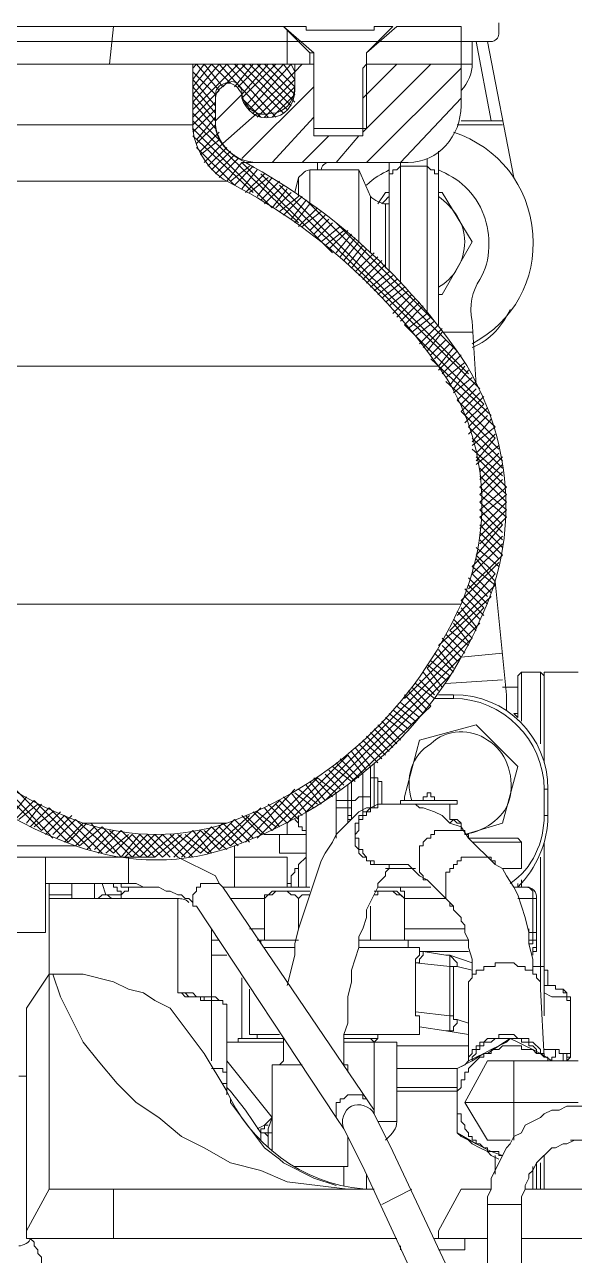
# Model space of a CAD drawing. Header units: millimetres. Extents: x 25083 to 52777, y 24772 to 45779.
# Drawn here: x 46392.3 to 46446.4, y 38639 to 38760.1 of the extents above; entities that cross this region are included whole.
import ezdxf

# ---------------------------------------------------------------- set-up
doc = ezdxf.new("R2010")
doc.units = ezdxf.units.MM

# ---------------------------------------------------------------- blocks, each defined once
blk = doc.blocks.new('zw$F4C5')
at = {"color": 7, "lineweight": 5}
for points in [[(307.49, 291.89), (115.86, 291.89)], [(307.49, 291.89), (310.08, 289.29)], [(307.49, 291.89), (310.46, 289.29)], [(309.71, 291.89), (307.49, 291.89)], [(309.71, 291.52), (309.71, 291.89)], [(318.25, 291.89), (315.66, 289.29)], [(318.63, 291.89), (315.66, 289.29)], [(316.4, 291.52), (316.4, 291.89)], [(318.25, 291.89), (316.4, 291.89)], [(324.94, 291.89), (318.63, 291.89)], [(324.94, 284.09), (324.94, 291.89)], [(328.65, 291.15), (328.65, 292.26)], [(309.71, 291.52), (316.4, 291.52)], [(327.91, 290.4), (95.44, 290.4)], [(326.05, 290.4), (326.05, 288.17)], [(326.42, 290.4), (327.91, 282.6)], [(330.14, 277.03), (327.54, 290.4)], [(310.46, 288.17), (112.89, 288.17)], [(298.57, 288.17), (298.57, 282.23)], [(308.6, 288.17), (308.6, 285.58)], [(310.08, 289.29), (310.08, 288.17)], [(310.08, 289.29), (310.46, 289.29)], [(310.46, 281.86), (310.46, 289.29)], [(310.46, 287.8), (310.46, 288.17)], [(315.28, 287.8), (315.66, 288.17)], [(315.66, 281.86), (315.66, 289.29)], [(315.66, 289.29), (315.66, 288.17)], [(324.94, 288.17), (315.66, 288.17)], [(322.34, 288.17), (326.05, 288.17)], [(310.46, 281.12), (310.46, 287.8)], [(315.28, 281.12), (315.28, 287.8)], [(300.8, 282.23), (300.8, 285.2)], [(303.4, 285.58), (303.4, 285.2)], [(303.4, 285.2), (303.4, 284.83)], [(298.57, 282.23), (124.78, 282.23)], [(324.57, 282.23), (329.02, 282.23)], [(329.02, 282.6), (324.94, 282.6)], [(315.66, 281.86), (310.46, 281.86)], [(310.46, 281.12), (315.28, 281.12)], [(319.74, 278.52), (303.4, 278.52)], [(310.83, 277.78), (310.83, 278.52)], [(317.88, 278.52), (317.88, 267.75)], [(319, 278.52), (319, 266.64)], [(321.6, 263.66), (321.6, 278.89)], [(322.71, 262.55), (322.71, 279.63)], [(322.71, 279.63), (322.71, 278.89)], [(310.08, 274.43), (310.08, 277.78)], [(310.08, 277.78), (314.91, 277.78)], [(314.91, 277.78), (314.91, 270.72)], [(316.03, 275.18), (314.91, 277.78)], [(319, 278.15), (318.63, 277.78), (318.25, 277.78), (318.25, 277.41), (317.88, 277.41), (317.88, 277.03)], [(321.6, 278.15), (319, 278.15)], [(321.6, 278.15), (321.97, 277.78), (322.34, 277.78), (322.34, 277.41), (322.71, 277.41), (322.71, 277.03)], [(253.64, 276.66), (301.91, 276.66)], [(308.6, 275.55), (308.97, 277.03)], [(308.97, 277.03), (308.97, 275.18)], [(316.03, 275.18), (316.03, 269.61)], [(317.51, 275.55), (316.77, 274.43)], [(317.88, 275.55), (317.51, 275.55)], [(323.08, 275.55), (322.71, 275.55)], [(326.05, 270.72), (323.08, 275.55)], [(317.51, 268.12), (317.51, 274.43)], [(317.51, 274.43), (317.88, 274.43)], [(323.08, 265.52), (326.05, 270.72)], [(322.71, 265.52), (323.08, 265.52)], [(326.42, 256.61), (326.05, 262.92)], [(323.08, 261.81), (326.05, 261.81)], [(263.29, 258.47), (322.71, 258.47)], [(328.28, 237.3), (329.4, 226.16)], [(265.52, 235.07), (324.94, 235.07)], [(329.02, 230.24), (324.94, 229.87)], [(323.45, 227.27), (329.02, 227.64)], [(330.88, 228.39), (330.51, 228.01)], [(330.51, 228.01), (330.51, 223.93)], [(330.88, 228.39), (330.88, 223.56)], [(330.88, 228.39), (332.74, 228.39)], [(332.74, 221.33), (332.74, 228.39)], [(333.11, 228.01), (332.74, 228.39)], [(333.11, 228.39), (333.11, 219.47)], [(333.11, 228.01), (333.11, 228.39)], [(333.11, 228.39), (336.45, 228.39)], [(333.11, 228.01), (333.11, 220.59)], [(330.51, 226.9), (329.02, 226.9)], [(322.34, 225.79), (324.2, 225.79)], [(324.2, 226.16), (322.71, 226.16)], [(324.2, 226.16), (324.2, 225.79)], [(330.14, 224.3), (330.51, 223.93)], [(330.14, 224.3), (330.51, 223.93)], [(330.14, 224.3), (330.51, 224.3)], [(330.14, 224.3), (330.51, 224.3)], [(330.14, 224.3), (330.51, 224.3)], [(330.14, 224.3), (330.51, 224.3)], [(326.42, 223.19), (320.85, 221.7)], [(330.51, 219.1), (326.42, 223.19)], [(320.85, 221.7), (319.37, 216.13)], [(316.4, 215.02), (316.4, 219.47)], [(315.28, 214.65), (315.28, 218.36)], [(316.03, 219.1), (316.03, 218.73)], [(316.03, 218.73), (316.03, 215.02)], [(316.03, 217.99), (316.4, 217.99)], [(316.77, 217.99), (316.03, 217.99)], [(316.4, 217.99), (316.77, 217.99)], [(317.14, 215.39), (317.14, 217.62), (316.77, 217.62), (316.77, 217.99)], [(316.77, 215.39), (316.77, 217.99)], [(316.77, 217.99), (316.77, 215.39)], [(329.02, 213.53), (330.51, 219.1)], [(313.8, 217.25), (313.8, 215.02)], [(314.17, 213.9), (314.17, 217.62)], [(333.11, 216.87), (333.11, 214.27)], [(333.11, 216.87), (333.48, 216.87)], [(333.48, 214.27), (333.48, 216.87)], [(312.68, 216.5), (312.68, 212.05)], [(313.8, 215.76), (312.68, 215.76)], [(313.8, 215.76), (314.17, 215.76), (314.17, 215.39)], [(315.28, 216.13), (314.91, 216.13), (314.54, 215.76), (314.17, 215.76)], [(315.28, 216.13), (316.03, 216.13)], [(319, 215.39), (319, 215.76)], [(319, 215.76), (324.57, 215.76)], [(319.37, 216.13), (319.37, 215.76)], [(321.23, 215.76), (321.23, 216.13), (321.6, 216.13), (321.6, 216.5), (321.97, 216.5)], [(322.34, 215.76), (322.34, 216.13), (321.97, 216.13), (321.97, 216.5)], [(324.57, 215.39), (324.57, 215.76)], [(307.86, 197.56), (308.6, 200.53), (308.6, 201.65), (308.97, 203.13), (311.2, 209.82), (311.57, 210.56), (312.31, 211.67), (312.68, 212.42), (314.91, 214.65), (315.66, 215.02), (316.03, 215.02), (316.77, 215.39)], [(309.71, 207.22), (309.71, 214.65)], [(313.8, 215.02), (312.68, 215.02)], [(312.68, 215.02), (314.17, 215.02)], [(313.8, 215.02), (313.8, 214.27)], [(316.77, 215.39), (316.77, 215.02), (316.03, 215.02), (316.03, 214.65), (315.66, 214.65), (315.66, 214.27), (315.28, 214.27), (315.28, 213.9), (314.91, 213.9), (314.91, 212.79), (314.54, 212.42), (314.54, 212.05), (314.91, 212.05), (314.91, 210.93), (315.28, 210.93), (315.28, 210.56), (315.66, 210.19), (315.66, 209.82), (316.4, 209.82), (316.4, 209.45), (316.77, 209.45)], [(316.77, 215.39), (316.77, 215.02), (316.03, 215.02), (315.66, 214.65), (315.28, 214.65), (315.28, 214.27), (314.91, 214.27), (314.91, 213.53), (314.54, 213.53), (314.54, 212.79), (314.54, 211.3), (314.91, 210.93), (314.91, 210.56), (315.28, 210.19), (315.66, 210.19), (315.66, 209.82), (316.03, 209.82), (316.03, 209.45), (316.77, 209.45)], [(317.14, 215.39), (316.77, 215.39)], [(316.77, 215.39), (317.14, 215.39)], [(317.14, 215.39), (320.48, 215.39), (320.85, 215.02)], [(324.57, 215.39), (320.48, 215.39)], [(320.85, 215.02), (321.23, 215.02), (322.34, 214.65), (323.08, 214.27), (323.83, 213.53), (324.94, 213.16), (325.68, 212.05)], [(323.83, 213.9), (323.83, 215.39)], [(287.8, 213.53), (301.91, 213.53)], [(307.86, 212.42), (307.86, 213.53)], [(308.97, 213.53), (308.6, 213.9)], [(308.97, 214.27), (308.97, 213.16)], [(308.97, 213.53), (308.97, 213.16)], [(309.71, 212.79), (309.34, 212.79), (309.34, 213.16), (308.97, 213.16)], [(312.68, 212.42), (312.68, 214.27)], [(313.8, 213.9), (313.8, 214.27)], [(313.8, 214.27), (314.17, 214.27)], [(313.8, 213.53), (313.8, 213.9)], [(313.8, 213.53), (313.8, 213.9)], [(313.8, 213.9), (314.17, 213.9)], [(323.83, 213.53), (324.2, 213.9)], [(323.83, 213.9), (324.57, 213.9)], [(324.2, 213.9), (324.57, 213.53), (324.94, 213.53)], [(324.57, 213.9), (324.94, 213.53)], [(324.94, 212.79), (324.94, 213.53)], [(325.31, 212.42), (329.02, 213.53)], [(333.48, 214.27), (333.11, 214.27)], [(305.63, 212.42), (307.86, 212.42)], [(307.11, 210.56), (307.11, 212.42)], [(309.71, 212.42), (307.11, 212.42)], [(324.57, 212.79), (322.34, 212.79), (322.34, 212.42), (321.97, 212.42), (321.97, 212.05), (321.6, 212.05), (321.23, 211.67), (321.23, 211.3), (320.85, 211.3), (320.85, 208.7), (321.23, 208.33), (321.23, 207.96), (321.6, 207.96)], [(325.68, 212.05), (325.68, 212.42), (325.31, 212.42), (325.31, 212.79), (324.57, 212.79)], [(325.68, 212.05), (328.28, 209.45)], [(325.68, 212.05), (330.51, 212.05)], [(330.51, 212.05), (330.88, 211.67)], [(263.29, 211.3), (287.06, 211.3)], [(302.66, 211.3), (302.66, 207.22)], [(326.05, 211.67), (330.88, 211.67)], [(330.88, 209.08), (330.88, 211.67)], [(333.11, 211.67), (333.11, 199.05)], [(333.11, 210.93), (333.11, 199.05)], [(264.41, 210.19), (294.86, 210.19)], [(284.09, 210.19), (284.09, 203.13)], [(292.26, 210.19), (292.26, 207.59)], [(297.09, 210.19), (300.8, 208.33), (301.17, 207.59), (301.54, 207.22)], [(302.66, 210.19), (307.86, 210.19)], [(309.71, 210.56), (307.11, 210.56)], [(309.71, 210.56), (307.11, 210.56)], [(307.86, 207.22), (307.86, 210.19)], [(308.97, 209.45), (309.71, 210.19)], [(308.97, 209.45), (308.97, 207.22)], [(308.97, 209.45), (308.97, 209.08)], [(313.43, 189.76), (313.43, 192.74), (313.8, 193.85), (313.8, 196.45), (314.17, 197.93), (314.17, 199.05), (314.91, 201.28), (314.91, 202.39), (315.28, 203.13), (315.66, 204.25), (315.66, 204.99), (316.77, 207.22), (316.77, 207.59), (317.51, 208.33), (317.51, 208.7), (317.88, 209.08), (317.88, 209.45)], [(316.77, 209.45), (317.88, 209.45)], [(316.77, 209.45), (317.88, 209.45)], [(317.88, 209.08), (317.88, 209.45)], [(317.88, 209.45), (318.25, 209.45)], [(317.88, 209.45), (318.25, 209.45)], [(317.88, 209.45), (318.25, 209.45)], [(318.25, 209.45), (319.37, 209.45)], [(319.37, 209.45), (319.74, 209.45), (320.85, 208.33), (321.6, 207.96)], [(327.17, 210.19), (324.94, 210.19), (324.94, 209.82), (324.57, 209.82), (324.57, 209.45), (324.2, 209.45), (324.2, 209.08), (323.83, 209.08), (323.83, 208.7), (323.45, 208.7), (323.45, 206.1), (323.83, 205.73), (323.83, 205.36), (324.2, 205.36)], [(328.28, 209.45), (328.28, 209.82), (327.91, 209.82), (327.91, 210.19), (327.17, 210.19)], [(328.28, 209.45), (329.02, 209.08), (329.4, 208.33), (330.14, 207.22), (330.51, 206.48), (331.25, 204.25), (331.62, 202.76), (331.62, 201.65), (331.99, 200.16), (331.99, 198.68)], [(332.74, 199.42), (332.74, 210.19)], [(308.23, 208.33), (308.6, 208.7)], [(308.23, 207.22), (308.23, 208.33)], [(308.97, 209.08), (308.6, 209.08)], [(308.6, 209.08), (308.6, 208.7)], [(317.51, 209.08), (320.48, 209.08)], [(330.88, 209.08), (329.02, 209.08)], [(284.09, 207.59), (292.26, 207.59)], [(284.46, 207.59), (284.46, 198.31)], [(286.69, 206.48), (286.69, 207.59)], [(288.92, 207.59), (288.92, 206.1)], [(290.03, 206.48), (289.66, 207.59)], [(290.77, 207.59), (290.77, 207.22), (291.15, 207.22), (291.15, 206.85), (291.52, 206.85), (291.52, 206.48)], [(292.26, 207.22), (291.52, 207.22), (291.52, 207.59)], [(291.52, 206.48), (291.89, 206.85), (292.26, 206.85), (292.26, 207.22)], [(292.26, 207.59), (293, 207.59), (293.74, 207.22), (295.23, 207.22), (295.97, 206.85), (296.34, 206.85), (297.09, 206.48), (297.46, 206.48), (297.83, 206.1), (298.2, 206.1), (298.57, 205.73), (298.57, 205.36), (298.94, 205.36)], [(294.12, 207.22), (292.26, 207.22)], [(300.06, 207.59), (299.32, 207.59), (299.32, 207.22), (298.94, 207.22), (298.94, 206.85), (298.57, 206.48), (298.57, 205.36), (298.94, 205.36)], [(301.54, 207.22), (301.17, 207.59), (300.06, 207.59)], [(301.54, 207.22), (316.4, 185.31)], [(301.54, 207.22), (310.08, 207.22)], [(308.23, 207.22), (308.23, 207.96)], [(316.77, 207.22), (321.97, 207.22)], [(319.37, 206.48), (319.37, 206.85), (319, 206.85), (319, 207.22), (318.63, 207.22)], [(321.6, 207.96), (324.2, 205.36)], [(330.14, 207.22), (331.25, 207.22)], [(330.51, 207.59), (330.51, 207.22)], [(330.88, 207.96), (330.88, 207.22)], [(331.25, 207.22), (331.62, 207.22), (331.99, 206.85), (331.99, 206.1)], [(284.46, 206.48), (286.69, 206.48)], [(284.46, 206.1), (287.06, 206.1)], [(287.06, 206.1), (286.69, 206.1), (286.69, 206.48)], [(286.69, 206.1), (288.92, 206.1)], [(297.09, 206.1), (287.06, 206.1)], [(288.92, 206.1), (289.29, 206.1), (289.66, 206.48), (290.03, 206.48)], [(291.52, 206.48), (290.03, 206.48)], [(291.52, 206.1), (291.52, 206.48)], [(297.09, 206.1), (297.09, 196.82)], [(297.83, 206.1), (298.2, 206.1)], [(302.29, 206.1), (305.63, 206.1)], [(306.37, 206.85), (305.63, 206.1)], [(305.63, 206.1), (305.63, 206.48), (306.37, 206.48), (306.74, 206.85), (307.11, 206.85)], [(305.63, 202.02), (305.63, 206.1)], [(306.37, 206.85), (310.08, 206.85)], [(307.11, 206.85), (307.86, 206.85), (308.23, 206.48), (308.6, 206.48), (308.97, 206.1)], [(308.97, 206.1), (309.34, 206.48), (310.08, 206.48)], [(308.97, 203.13), (308.97, 206.1)], [(316.4, 206.48), (316.77, 206.48), (316.77, 206.85), (317.51, 206.85)], [(316.4, 206.85), (318.63, 206.85)], [(317.51, 206.85), (318.25, 206.85), (318.63, 206.48), (319, 206.48), (319.37, 206.1)], [(318.63, 206.85), (319.37, 206.1)], [(319.37, 206.1), (319.37, 206.48)], [(319.37, 202.02), (319.37, 206.1)], [(319.37, 203.13), (319.37, 206.1)], [(319.37, 206.1), (323.45, 206.1)], [(330.51, 206.1), (332.37, 206.1)], [(331.99, 206.1), (331.99, 202.76)], [(332.37, 201.28), (332.37, 206.1)], [(298.94, 205.36), (312.68, 184.57)], [(316.03, 202.02), (316.03, 205.36)], [(324.2, 205.36), (324.2, 204.99), (324.94, 204.25), (324.94, 203.88), (325.31, 203.5), (325.31, 202.76), (325.68, 202.02), (325.68, 201.28), (326.05, 200.16), (326.05, 198.31)], [(283.72, 202.76), (274.81, 202.76)], [(284.09, 203.13), (284.09, 202.76), (283.72, 202.76)], [(283.72, 202.76), (284.09, 202.76)], [(284.09, 202.76), (284.09, 203.13)], [(300.43, 202.76), (300.43, 190.14)], [(305.63, 203.13), (304.14, 203.13)], [(319.37, 202.76), (319.37, 203.13)], [(325.31, 203.13), (319.37, 203.13)], [(331.99, 202.76), (331.62, 202.76), (331.62, 203.13)], [(331.99, 202.76), (331.99, 202.02), (331.62, 202.02)], [(331.62, 201.65), (331.99, 201.65), (331.99, 202.02), (332.37, 202.02), (332.37, 202.76)], [(332.37, 202.76), (331.99, 202.76)], [(301.17, 202.02), (300.43, 202.02)], [(304.89, 202.02), (308.97, 202.02)], [(305.26, 201.65), (305.26, 202.02)], [(308.97, 202.02), (305.63, 202.02)], [(305.63, 201.28), (308.6, 201.28)], [(314.91, 202.02), (325.68, 202.02)], [(319.37, 202.02), (314.91, 202.02)], [(314.91, 201.28), (320.85, 201.28)], [(318.63, 202.02), (319, 202.02)], [(319.74, 201.28), (319.74, 202.02)], [(320.85, 201.28), (320.85, 200.91)], [(332.37, 201.28), (331.99, 201.28), (331.99, 200.91)], [(300.43, 200.53), (301.91, 200.53)], [(320.48, 199.79), (320.48, 200.16), (320.85, 200.53), (320.85, 200.91)], [(321.23, 200.91), (321.23, 200.53), (320.85, 200.16), (320.85, 199.79), (320.48, 199.79)], [(320.48, 194.96), (320.48, 199.79)], [(323.83, 199.42), (320.48, 199.79)], [(321.23, 200.91), (320.85, 200.91)], [(320.85, 200.91), (325.68, 200.91)], [(320.85, 200.91), (325.68, 200.91)], [(323.83, 200.53), (323.45, 200.53), (321.23, 200.91)], [(321.23, 200.91), (325.68, 200.91)], [(323.83, 200.53), (323.45, 200.53)], [(324.57, 199.42), (324.57, 199.79), (323.83, 200.53)], [(323.83, 194.59), (323.83, 200.53)], [(323.83, 200.53), (326.05, 199.79)], [(325.68, 196.82), (325.68, 197.93), (326.05, 198.31), (326.05, 198.68), (326.42, 198.68), (326.42, 199.05), (327.17, 199.05), (327.17, 199.42), (327.54, 199.42), (328.28, 199.42), (328.28, 199.79), (329.4, 199.79)], [(329.4, 199.79), (330.14, 199.79), (330.51, 199.42), (331.25, 199.42), (331.25, 199.05), (331.99, 199.05), (331.99, 198.68), (332.37, 198.68), (332.37, 198.31), (332.74, 197.93), (332.74, 197.19)], [(331.99, 200.53), (331.99, 200.91)], [(331.99, 200.91), (332.37, 200.91)], [(284.46, 198.68), (282.23, 195.33)], [(284.46, 177.51), (284.46, 198.68)], [(284.83, 198.68), (284.46, 198.68)], [(284.83, 198.68), (285.58, 196.45), (287.8, 191.99), (289.29, 190.14), (291.15, 187.91), (293, 186.05), (295.23, 184.57), (297.46, 182.71), (299.69, 181.59), (302.29, 180.11), (305.26, 179.37), (307.86, 178.25), (313.8, 177.51)], [(296.34, 195.33), (294.86, 196.08), (293.74, 196.82), (292.26, 197.19), (290.77, 197.93), (287.8, 198.68), (284.83, 198.68)], [(323.83, 199.42), (324.2, 199.42)], [(324.2, 194.59), (324.2, 199.42)], [(324.57, 199.42), (324.2, 199.42)], [(326.05, 199.05), (324.57, 199.42)], [(331.99, 199.42), (333.11, 199.42)], [(332.74, 199.42), (332.74, 197.93)], [(333.11, 194.59), (333.11, 199.42)], [(333.11, 199.05), (333.48, 199.05)], [(333.48, 199.05), (333.48, 197.56)], [(303.4, 198.31), (303.4, 192.36)], [(334.22, 197.19), (334.22, 197.56), (333.11, 197.56)], [(297.09, 196.82), (297.83, 196.82), (298.2, 196.45)], [(299.69, 196.08), (299.32, 196.08), (299.32, 196.45), (297.83, 196.45), (297.46, 196.82), (297.09, 196.82)], [(297.09, 196.82), (298.57, 196.82), (298.94, 196.45)], [(299.69, 196.45), (298.2, 196.45)], [(299.69, 196.08), (299.69, 196.45)], [(300.43, 196.45), (299.69, 196.45)], [(301.91, 194.96), (301.91, 195.71), (301.54, 195.71), (301.54, 196.08), (301.17, 196.08), (300.8, 196.45), (300.43, 196.45)], [(304.14, 197.19), (304.14, 192.74)], [(325.68, 196.82), (325.68, 190.14)], [(332.74, 197.19), (333.11, 190.51)], [(335.34, 196.45), (333.85, 196.45), (333.11, 196.82)], [(335.34, 196.45), (335.34, 196.82), (334.97, 196.82), (334.97, 197.19), (334.22, 197.19)], [(335.71, 196.08), (335.71, 196.45), (335.34, 196.45), (335.34, 196.82), (334.97, 197.19), (334.22, 197.19)], [(335.34, 196.45), (335.34, 196.08), (335.71, 196.08)], [(282.23, 172.68), (282.23, 195.33)], [(301.91, 187.16), (299.69, 190.88), (296.34, 195.33)], [(299.69, 196.08), (300.43, 196.08)], [(301.91, 194.96), (301.91, 195.71), (301.54, 195.71), (301.54, 196.08), (300.43, 196.08)], [(301.91, 194.96), (301.91, 186.79)], [(320.85, 194.22), (320.85, 194.59), (320.48, 194.59), (320.48, 194.96)], [(320.48, 194.96), (323.83, 194.59)], [(335.71, 196.08), (335.71, 190.88)], [(335.71, 190.88), (335.71, 196.08)], [(320.85, 194.22), (320.85, 192.74)], [(323.83, 194.59), (323.83, 193.11), (323.45, 193.11)], [(323.45, 193.11), (324.2, 193.11), (324.2, 193.48), (324.57, 193.85), (324.57, 194.22)], [(324.2, 194.59), (323.83, 194.59)], [(324.57, 194.22), (324.2, 194.22), (324.2, 194.59)], [(324.57, 194.22), (325.68, 193.85)], [(307.11, 192.74), (304.14, 192.74)], [(304.89, 192.36), (304.89, 192.74)], [(320.85, 192.74), (313.43, 192.74)], [(316.77, 192.36), (316.77, 192.74)], [(323.45, 193.11), (320.85, 193.48)], [(325.68, 192.74), (323.45, 193.11)], [(329.4, 192.74), (328.65, 192.74), (328.65, 192.36), (327.54, 192.36), (327.17, 191.99), (326.8, 191.99), (326.8, 191.62), (326.42, 191.62), (326.42, 191.25), (326.05, 191.25), (326.05, 190.88), (325.68, 190.51), (325.68, 190.14)], [(333.11, 190.51), (333.11, 190.88), (332.74, 190.88), (332.74, 191.25), (331.99, 191.99), (331.62, 191.99), (331.62, 192.36), (330.51, 192.36), (330.14, 192.74), (329.4, 192.74)], [(301.91, 191.99), (307.49, 191.99)], [(303.03, 191.99), (303.03, 192.36)], [(303.03, 192.36), (307.49, 192.36)], [(307.11, 189.76), (307.49, 190.14), (307.49, 192.36)], [(313.43, 192.36), (315.66, 192.36)], [(313.43, 191.99), (318.63, 191.99)], [(315.66, 192.36), (316.03, 192.36)], [(316.03, 192.36), (316.4, 191.99)], [(316.77, 192.36), (316.03, 192.36)], [(316.4, 191.99), (316.77, 192.36)], [(316.4, 184.94), (316.4, 191.99)], [(318.63, 184.19), (318.63, 191.99)], [(318.63, 191.62), (325.68, 191.62)], [(326.05, 190.14), (326.05, 190.51), (326.42, 190.88), (326.42, 191.25), (326.8, 191.25), (326.8, 191.62), (327.17, 191.62), (327.17, 191.99), (327.91, 191.99), (328.28, 192.36), (329.4, 192.36)], [(327.54, 190.88), (328.65, 191.62)], [(327.54, 190.88), (327.91, 190.88), (327.91, 191.25), (328.65, 191.25), (329.02, 191.62), (330.88, 191.62), (330.88, 191.25), (331.99, 191.25), (332.37, 190.88), (332.74, 190.88)], [(327.91, 191.25), (328.65, 191.62)], [(328.65, 191.62), (329.77, 192.36)], [(328.65, 191.62), (329.4, 191.99)], [(329.4, 191.99), (329.77, 192.36)], [(329.4, 192.36), (329.77, 192.36)], [(329.77, 192.36), (330.51, 191.99)], [(329.77, 192.36), (330.88, 192.36), (330.88, 191.99), (331.62, 191.99), (331.62, 191.62), (331.99, 191.62), (332.37, 191.25), (332.37, 190.88), (332.74, 190.88)], [(330.51, 191.99), (331.25, 191.62)], [(331.25, 191.62), (331.99, 191.25)], [(301.91, 190.14), (306.37, 184.57)], [(324.57, 186.05), (324.57, 187.16), (324.94, 187.54), (324.94, 188.28), (325.31, 188.28), (325.31, 189.02), (325.68, 189.02), (325.68, 189.39), (326.8, 190.51), (327.17, 190.51), (327.17, 190.88)], [(324.57, 189.39), (326.05, 190.14)], [(325.31, 189.76), (325.68, 190.14)], [(325.31, 186.05), (327.54, 190.14)], [(325.68, 190.14), (326.42, 190.51)], [(326.05, 190.14), (327.17, 190.88)], [(326.42, 190.51), (327.17, 190.88)], [(327.17, 190.88), (327.91, 191.25)], [(327.17, 190.88), (327.54, 190.88)], [(327.54, 190.14), (336.45, 190.14)], [(330.14, 182.34), (330.14, 190.14)], [(331.99, 191.25), (332.74, 190.88)], [(332.74, 190.88), (333.85, 190.14)], [(332.74, 190.88), (333.11, 190.51), (333.48, 190.51), (333.48, 190.14)], [(333.11, 191.25), (334.22, 191.25)], [(334.22, 191.25), (334.22, 190.51), (333.85, 190.51), (333.85, 190.14), (333.48, 190.14)], [(334.22, 191.25), (334.59, 191.25), (334.59, 190.88)], [(334.59, 190.88), (334.97, 190.88)], [(334.97, 190.88), (334.97, 190.14)], [(335.34, 190.51), (335.34, 190.88), (334.97, 190.88)], [(335.71, 190.88), (335.34, 190.88), (335.34, 190.51)], [(335.71, 190.88), (335.71, 190.51), (335.34, 190.14)], [(335.34, 190.14), (335.34, 190.51), (335.71, 190.51), (335.71, 190.88)], [(335.34, 190.51), (335.34, 190.14)], [(335.71, 190.51), (335.34, 190.14)], [(335.71, 190.51), (335.34, 190.14)], [(335.34, 190.14), (335.34, 190.51), (335.71, 190.51)], [(335.71, 190.51), (335.71, 190.88)], [(301.91, 188.28), (301.91, 189.02), (301.54, 189.02), (301.54, 189.39), (300.43, 189.39)], [(306.37, 189.76), (306.37, 181.22)], [(306.37, 189.76), (309.34, 189.76)], [(313.43, 189.76), (313.8, 189.76)], [(313.8, 189.76), (313.8, 189.02)], [(318.63, 189.39), (324.57, 189.39)], [(324.57, 189.39), (325.31, 189.76)], [(324.57, 188.28), (324.57, 189.39)], [(324.57, 188.65), (324.57, 189.39)], [(301.54, 187.91), (301.91, 187.91), (301.91, 188.28)], [(324.57, 188.28), (324.57, 188.65)], [(324.57, 187.16), (324.57, 188.28)], [(324.57, 187.54), (324.57, 188.28)], [(305.26, 183.08), (303.77, 185.31), (302.29, 187.16), (301.91, 187.54)], [(301.91, 187.16), (302.29, 186.42)], [(314.17, 186.79), (313.8, 186.79), (313.43, 186.42), (313.06, 186.42), (313.06, 186.05), (312.68, 186.05), (312.68, 184.57)], [(315.66, 186.42), (315.28, 186.42), (315.28, 186.79), (314.17, 186.79)], [(324.57, 187.54), (318.63, 187.54)], [(324.57, 187.54), (318.63, 187.54)], [(318.63, 187.16), (324.57, 187.16)], [(324.57, 187.16), (324.57, 187.54)], [(324.57, 186.42), (324.57, 187.16)], [(324.57, 186.42), (324.57, 187.16)], [(307.49, 180.11), (307.11, 180.48), (305.63, 181.59), (302.29, 186.05), (302.29, 186.42)], [(316.4, 185.31), (316.4, 184.94)], [(324.57, 186.05), (324.57, 186.42)], [(324.57, 185.31), (324.57, 186.42)], [(324.57, 185.31), (324.57, 186.05)], [(327.17, 181.59), (326.8, 181.97), (326.42, 181.97), (326.42, 182.34), (326.05, 182.34), (326.05, 182.71), (325.68, 182.71), (325.68, 183.08), (325.31, 183.45), (325.31, 183.82), (324.94, 184.19), (324.94, 184.94), (324.57, 184.94), (324.57, 186.05)], [(324.57, 184.94), (324.57, 185.31)], [(324.57, 184.57), (324.57, 185.31)], [(327.54, 182.34), (325.31, 186.05)], [(325.31, 186.05), (336.45, 186.05)], [(327.54, 176.02), (327.54, 176.77), (327.91, 177.51), (327.91, 178.62), (329.4, 181.59), (329.77, 181.97), (330.14, 182.71), (330.88, 183.08), (331.25, 183.82), (332.74, 184.57), (333.11, 184.94), (333.85, 185.31), (334.59, 185.31), (335.34, 185.68), (337.57, 185.68)], [(305.63, 183.82), (306.37, 184.57)], [(306.37, 184.57), (306, 183.45), (306, 183.08)], [(312.68, 184.57), (313.43, 183.45)], [(316.4, 184.94), (318.25, 181.22)], [(318.63, 184.19), (316.77, 184.19)], [(324.57, 184.19), (324.57, 184.94)], [(324.57, 183.45), (324.57, 184.57)], [(324.57, 183.82), (324.57, 184.19)], [(305.63, 183.82), (304.89, 183.45)], [(305.63, 183.82), (305.63, 183.45), (305.26, 183.45)], [(305.26, 183.08), (305.26, 183.45)], [(305.26, 183.45), (305.26, 183.08), (306, 183.08)], [(305.26, 183.08), (305.26, 182.34)], [(305.26, 183.08), (305.63, 183.08), (306, 182.71)], [(306, 183.82), (305.63, 183.82)], [(306, 183.08), (306, 182.71)], [(306, 183.08), (306.37, 183.08)], [(313.43, 183.45), (315.28, 179.74)], [(324.57, 183.08), (324.57, 183.82)], [(324.57, 183.08), (324.57, 183.45)], [(326.42, 181.97), (324.57, 183.08)], [(324.94, 182.71), (324.57, 183.08)], [(306, 181.59), (306, 182.71)], [(313.8, 182.71), (313.8, 179.74)], [(325.68, 182.34), (324.94, 182.71)], [(326.05, 181.97), (325.68, 182.34)], [(326.8, 181.59), (326.05, 181.97)], [(327.91, 181.22), (326.42, 181.97)], [(327.54, 181.22), (326.8, 181.59)], [(329.02, 180.85), (328.65, 180.85), (328.65, 181.22), (327.54, 181.22), (327.54, 181.59), (327.17, 181.59)], [(327.54, 182.34), (329.77, 182.34)], [(330.88, 176.02), (330.88, 176.77), (331.25, 177.51), (331.25, 177.88), (331.62, 178.62), (331.62, 179), (331.99, 179.37), (332.37, 180.11), (333.85, 181.59), (334.22, 181.59), (334.97, 181.97), (335.34, 181.97), (336.08, 182.34), (337.57, 182.34)], [(335.71, 182.34), (336.45, 182.34)], [(318.25, 181.22), (326.8, 163.03)], [(327.91, 180.85), (327.54, 181.22)], [(329.02, 180.85), (327.91, 181.22)], [(328.65, 180.48), (327.91, 180.85)], [(328.28, 180.85), (328.28, 179)], [(333.11, 180.85), (333.11, 177.51)], [(333.11, 180.48), (333.11, 177.51)], [(312.68, 177.88), (310.46, 178.62), (307.49, 180.11)], [(313.8, 179.74), (308.6, 179.74)], [(313.43, 179.74), (313.43, 177.88)], [(315.28, 179.74), (324.2, 160.43)], [(331.99, 177.51), (331.99, 179.74)], [(332.37, 180.11), (332.37, 177.51)], [(332.37, 177.51), (332.37, 180.11)], [(332.74, 177.51), (332.74, 180.11)], [(315.66, 179), (315.66, 177.51)], [(282.23, 173.42), (284.46, 177.51)], [(284.46, 177.51), (316.4, 177.51)], [(290.77, 177.51), (290.77, 172.68)], [(313.8, 177.51), (316.4, 177.51)], [(320.11, 177.51), (317.14, 176.02)], [(324.94, 177.51), (322.71, 173.42)], [(324.94, 177.51), (327.91, 177.51)], [(331.25, 177.51), (339.79, 177.51)], [(327.54, 163.03), (327.54, 176.02)], [(327.54, 176.02), (329.4, 176.02)], [(329.4, 176.02), (330.88, 176.02)], [(330.88, 176.4), (330.88, 172.68)], [(330.88, 163.03), (330.88, 176.02)], [(322.71, 173.42), (322.71, 172.68)], [(282.23, 172.68), (318.63, 172.68)], [(284.09, 168.23), (284.09, 168.97), (283.72, 169.71), (283.72, 170.83), (283.35, 171.2), (283.35, 171.57), (282.98, 171.94), (282.98, 172.31), (282.6, 172.68)], [(319, 171.57), (319, 171.94)], [(322.34, 172.68), (322.71, 172.68)], [(325.31, 171.57), (325.31, 172.68)], [(322.71, 171.57), (325.31, 171.57)]]:
    blk.add_lwpolyline(points, dxfattribs=at)
at = {"color": 7, "lineweight": 0}
for points in [[(290.77, 291.89), (290.4, 288.17)], [(307.86, 291.52), (307.86, 288.17)], [(298.94, 288.17), (298.57, 287.8)], [(299.69, 288.17), (298.57, 286.69)], [(300.43, 288.17), (298.57, 285.95)], [(301.17, 288.17), (298.57, 285.2)], [(301.91, 288.17), (298.57, 284.46)], [(303.03, 288.17), (298.57, 283.72)], [(298.94, 288.17), (301.17, 285.58)], [(299.69, 288.17), (301.54, 285.95)], [(300.43, 288.17), (302.29, 286.32)], [(301.17, 288.17), (306, 282.98)], [(303.77, 288.17), (301.54, 285.95)], [(301.91, 288.17), (306.74, 282.98)], [(304.51, 288.17), (302.66, 285.95)], [(302.66, 288.17), (307.49, 283.35)], [(305.26, 288.17), (303.03, 285.95)], [(306, 288.17), (303.4, 285.2)], [(306.74, 288.17), (303.4, 284.83)], [(303.4, 288.17), (307.86, 283.72)], [(307.49, 288.17), (303.77, 284.09)], [(308.23, 288.17), (304.14, 283.72)], [(304.14, 288.17), (308.23, 284.09)], [(304.89, 288.17), (308.6, 284.46)], [(305.63, 288.17), (308.6, 285.2)], [(306.37, 288.17), (308.6, 285.95)], [(307.49, 288.17), (308.6, 286.69)], [(308.23, 288.17), (308.6, 287.43)], [(309.34, 288.17), (308.6, 287.43)], [(315.66, 288.17), (315.28, 287.8)], [(318.63, 288.17), (315.28, 284.83)], [(321.97, 288.17), (315.28, 281.49)], [(298.57, 287.43), (300.8, 285.2)], [(308.6, 287.43), (304.51, 283.35)], [(324.94, 287.8), (315.66, 278.52)], [(298.57, 286.69), (300.8, 284.09)], [(298.57, 285.95), (300.8, 283.35)], [(310.46, 285.95), (303.4, 278.89)], [(308.6, 286.69), (304.89, 282.98)], [(308.6, 285.95), (305.63, 282.98)], [(301.17, 285.58), (298.57, 282.98)], [(298.57, 285.2), (300.8, 282.6)], [(303.4, 285.2), (300.8, 282.6)], [(303.4, 284.83), (305.26, 282.98)], [(308.6, 285.2), (306.37, 282.98)], [(324.94, 284.83), (319, 278.52)], [(300.8, 284.46), (298.57, 282.23)], [(298.57, 284.46), (300.8, 281.86)], [(300.8, 283.72), (298.57, 281.49)], [(298.57, 283.35), (301.17, 280.75)], [(304.89, 283.35), (301.54, 280.38)], [(298.57, 282.6), (308.97, 272.58)], [(300.8, 282.98), (298.94, 280.75)], [(300.8, 282.23), (298.94, 280.38)], [(310.46, 282.98), (306.37, 278.52)], [(298.57, 281.86), (306.37, 274.06)], [(298.57, 281.12), (304.51, 275.55)], [(301.17, 281.49), (299.32, 279.63)], [(311.94, 281.12), (309.34, 278.52)], [(314.91, 281.12), (312.68, 278.52)], [(298.94, 280), (302.66, 276.29)], [(301.17, 280.75), (299.32, 279.26)], [(301.54, 280.38), (299.69, 278.52)], [(301.91, 280), (300.06, 278.15)], [(302.29, 279.63), (300.43, 277.78)], [(302.66, 279.26), (300.8, 277.41)], [(303.03, 278.89), (301.17, 277.03)], [(303.4, 278.52), (301.91, 276.66)], [(303.4, 278.52), (312.31, 269.61)], [(304.14, 278.15), (302.29, 276.66)], [(304.51, 278.15), (302.66, 276.29)], [(304.89, 277.78), (303.4, 275.92)], [(305.63, 277.41), (303.77, 275.55)], [(305.26, 277.41), (326.8, 256.24)], [(306, 277.03), (304.14, 275.55)], [(306.37, 277.03), (304.89, 275.18)], [(307.11, 276.66), (305.26, 274.81)], [(307.49, 276.29), (305.63, 274.43)], [(307.11, 276.29), (325.68, 257.72)], [(307.86, 275.92), (306.37, 274.06)], [(308.23, 275.55), (306.74, 274.06)], [(308.97, 275.18), (307.11, 273.69)], [(309.34, 275.18), (307.49, 273.32)], [(309.71, 274.81), (308.23, 272.95)], [(310.08, 274.43), (308.6, 272.58)], [(310.83, 274.06), (308.97, 272.21)], [(311.2, 273.69), (309.34, 272.21)], [(309.71, 274.81), (324.57, 259.95)], [(311.57, 273.32), (310.08, 271.83)], [(311.94, 272.95), (310.46, 271.46)], [(312.31, 272.58), (310.83, 271.09)], [(312.68, 272.58), (322.34, 262.92)], [(313.06, 272.21), (311.2, 270.72)], [(313.43, 271.83), (311.57, 270.35)], [(313.8, 271.83), (311.94, 269.98)], [(314.17, 271.46), (312.68, 269.61)], [(314.54, 271.09), (313.06, 269.24)], [(314.91, 270.72), (313.43, 268.86)], [(315.28, 270.35), (313.8, 268.49)], [(315.66, 269.98), (314.17, 268.12)], [(316.4, 269.61), (314.54, 267.75)], [(316.77, 269.24), (314.91, 267.38)], [(317.14, 268.86), (315.28, 267.01)], [(317.51, 268.49), (315.66, 266.64)], [(317.88, 267.75), (316.03, 266.26)], [(318.25, 267.38), (316.4, 265.89)], [(318.63, 267.01), (316.77, 265.52)], [(319, 266.64), (317.14, 265.15)], [(319.37, 266.26), (317.51, 264.78)], [(319.74, 265.89), (317.88, 264.41)], [(320.11, 265.52), (318.25, 263.66)], [(320.48, 265.15), (318.63, 263.29)], [(320.85, 264.78), (319, 262.92)], [(321.23, 264.41), (319.37, 262.55)], [(321.6, 263.66), (319.74, 262.18)], [(321.97, 263.29), (320.11, 261.81)], [(322.34, 262.92), (320.48, 261.44)], [(319.37, 262.55), (327.17, 254.75)], [(322.71, 262.55), (320.85, 260.69)], [(323.08, 262.18), (321.23, 260.32)], [(323.08, 261.81), (321.6, 259.95)], [(323.45, 261.07), (321.97, 259.58)], [(323.83, 260.69), (322.34, 259.21)], [(324.2, 260.32), (322.71, 258.47)], [(321.97, 259.21), (327.91, 253.64)], [(324.57, 259.95), (322.71, 258.09)], [(324.94, 259.58), (323.08, 257.72)], [(325.31, 258.84), (323.45, 257.35)], [(325.31, 258.47), (323.83, 256.61)], [(325.68, 258.09), (324.2, 256.24)], [(323.45, 256.98), (328.28, 252.52)], [(326.05, 257.35), (324.2, 255.87)], [(326.42, 256.98), (324.57, 255.12)], [(326.42, 256.24), (324.94, 254.75)], [(326.8, 255.87), (324.94, 254.01)], [(327.17, 255.49), (325.31, 253.64)], [(324.57, 255.12), (328.28, 251.41)], [(327.17, 254.75), (325.31, 252.9)], [(327.54, 254.38), (325.68, 252.52)], [(324.94, 254.01), (328.65, 250.3)], [(327.54, 253.64), (325.68, 251.78)], [(327.91, 253.27), (326.05, 251.04)], [(325.68, 252.52), (329.02, 249.18)], [(328.28, 252.52), (326.05, 250.67)], [(326.05, 251.41), (329.02, 248.44)], [(328.28, 251.78), (326.42, 249.92)], [(328.28, 251.41), (326.42, 249.18)], [(328.65, 250.67), (326.42, 248.81)], [(326.05, 250.3), (329.02, 247.7)], [(326.42, 249.55), (329.4, 246.58)], [(328.65, 249.92), (326.8, 248.07)], [(329.02, 249.55), (326.8, 247.33)], [(329.02, 248.81), (326.8, 246.58)], [(326.8, 248.44), (329.4, 245.84)], [(329.02, 248.07), (326.8, 245.84)], [(326.8, 247.7), (329.4, 245.1)], [(329.02, 247.33), (326.8, 245.1)], [(329.4, 246.58), (326.8, 244.35)], [(326.8, 246.58), (329.4, 244.35)], [(329.4, 245.84), (326.8, 243.61)], [(326.8, 245.84), (329.4, 243.61)], [(329.4, 245.1), (326.8, 242.5)], [(326.8, 245.1), (329.02, 242.87)], [(329.4, 244.35), (326.8, 241.75)], [(326.8, 244.35), (329.02, 242.13)], [(329.4, 243.61), (326.8, 241.01)], [(326.8, 243.61), (329.02, 241.38)], [(329.02, 242.87), (326.42, 239.9)], [(326.8, 242.87), (329.02, 240.64)], [(329.02, 241.75), (326.05, 238.78)], [(329.02, 241.01), (326.05, 238.04)], [(326.8, 242.13), (329.02, 239.9)], [(326.8, 241.38), (328.65, 239.53)], [(329.02, 239.9), (325.68, 236.56)], [(326.42, 240.64), (328.65, 238.78)], [(326.42, 239.9), (328.28, 238.04)], [(328.65, 239.16), (324.94, 235.44)], [(326.05, 238.78), (328.28, 236.93)], [(326.42, 239.53), (328.28, 237.3)], [(328.28, 238.04), (324.57, 233.96)], [(325.68, 237.67), (327.54, 235.81)], [(326.05, 238.04), (327.91, 236.18)], [(328.28, 236.93), (323.83, 232.47)], [(325.31, 236.56), (327.17, 234.7)], [(325.68, 236.93), (327.54, 235.07)], [(327.91, 235.81), (322.71, 230.99)], [(324.94, 235.44), (326.8, 233.58)], [(325.31, 235.81), (327.17, 233.96)], [(327.17, 234.7), (321.6, 228.76)], [(324.57, 234.33), (326.42, 232.47)], [(324.94, 234.7), (326.42, 232.84)], [(326.8, 233.21), (319.37, 225.79)], [(323.83, 232.47), (325.68, 230.99)], [(324.2, 233.58), (326.05, 231.73)], [(324.2, 233.21), (325.68, 231.36)], [(326.05, 231.73), (307.86, 213.53)], [(323.08, 231.73), (324.94, 229.87)], [(323.45, 232.1), (325.31, 230.24)], [(322.34, 230.24), (324.2, 228.39)], [(322.71, 230.61), (324.2, 228.76)], [(323.08, 230.99), (324.57, 229.5)], [(324.94, 229.87), (309.71, 214.65)], [(321.6, 229.13), (323.45, 227.64)], [(321.97, 229.5), (323.83, 228.01)], [(323.83, 228.01), (311.57, 215.76)], [(320.85, 227.64), (322.34, 226.16)], [(321.23, 228.39), (322.71, 226.53)], [(321.6, 228.76), (323.08, 226.9)], [(319.74, 226.53), (321.6, 224.67)], [(320.11, 226.9), (321.97, 225.04)], [(320.48, 227.27), (322.34, 225.79)], [(319, 225.41), (320.85, 223.93)], [(319.37, 226.16), (321.23, 224.3)], [(321.97, 225.04), (314.17, 217.62)], [(317.88, 224.3), (319.74, 222.82)], [(318.25, 224.67), (320.11, 223.19)], [(318.63, 225.04), (320.48, 223.56)], [(316.4, 222.82), (318.25, 220.96)], [(316.77, 223.19), (318.63, 221.33)], [(317.14, 223.56), (319, 221.7)], [(317.51, 223.93), (319.37, 222.44)], [(315.28, 221.7), (317.14, 219.84)], [(315.66, 222.07), (317.51, 220.22)], [(316.03, 222.44), (317.88, 220.59)], [(275.18, 221.33), (283.72, 212.79)], [(314.17, 220.59), (315.66, 218.73)], [(314.54, 220.96), (316.03, 219.1)], [(314.91, 221.33), (316.77, 219.47)], [(313.8, 220.22), (306.37, 212.79)], [(312.68, 219.47), (314.54, 217.62)], [(313.06, 219.84), (314.91, 217.99)], [(313.8, 220.22), (315.28, 218.36)], [(278.89, 218.36), (284.83, 212.05)], [(310.83, 217.99), (304.89, 212.05)], [(310.46, 217.99), (312.31, 216.13)], [(310.83, 217.99), (312.68, 216.5)], [(311.57, 218.36), (313.06, 216.87)], [(311.94, 218.73), (313.43, 217.25)], [(312.31, 219.1), (314.17, 217.62)], [(281.12, 216.87), (286.32, 211.67)], [(308.6, 216.87), (303.77, 211.67)], [(308.97, 216.87), (310.83, 215.39)], [(309.71, 217.25), (311.2, 215.39)], [(310.08, 217.62), (311.57, 215.76)], [(282.23, 216.13), (280.75, 214.27)], [(282.98, 215.76), (281.12, 213.9)], [(282.98, 215.76), (287.43, 211.3)], [(307.11, 215.76), (302.29, 211.3)], [(307.11, 215.76), (308.97, 213.9)], [(307.49, 216.13), (309.34, 214.27)], [(308.23, 216.5), (309.71, 214.65)], [(308.6, 216.5), (310.46, 215.02)], [(283.35, 215.39), (281.49, 213.9)], [(283.72, 215.39), (282.23, 213.53)], [(284.46, 215.02), (282.6, 213.16)], [(284.83, 214.65), (282.98, 213.16)], [(285.58, 214.65), (283.72, 212.79)], [(284.46, 215.02), (288.55, 210.93)], [(305.26, 215.02), (301.17, 210.93)], [(304.51, 214.65), (306.37, 212.79)], [(304.89, 214.65), (306.74, 213.16)], [(305.63, 215.02), (307.11, 213.16)], [(306, 215.39), (307.86, 213.53)], [(306.74, 215.39), (308.23, 213.9)], [(285.95, 214.27), (284.09, 212.42)], [(286.69, 214.27), (284.83, 212.42)], [(287.06, 213.9), (285.2, 212.05)], [(285.95, 214.27), (289.66, 210.56)], [(287.8, 213.53), (285.95, 211.67)], [(288.17, 213.53), (286.32, 211.67)], [(287.06, 213.9), (290.77, 210.56)], [(288.92, 213.16), (287.06, 211.3)], [(289.66, 213.16), (287.43, 211.3)], [(288.55, 213.53), (291.52, 210.19)], [(289.66, 213.16), (292.63, 210.19)], [(300.43, 213.16), (297.46, 210.19)], [(301.54, 213.53), (298.2, 210.19)], [(302.66, 213.9), (299.32, 210.56)], [(304.14, 214.27), (300.06, 210.56)], [(300.43, 213.16), (302.29, 211.3)], [(301.17, 213.16), (303.03, 211.3)], [(301.54, 213.53), (303.4, 211.67)], [(302.29, 213.53), (304.14, 211.67)], [(302.66, 213.9), (304.51, 212.05)], [(303.4, 214.27), (305.26, 212.42)], [(303.77, 214.27), (305.63, 212.42)], [(290.03, 212.79), (288.17, 210.93)], [(290.77, 212.79), (288.92, 210.93)], [(291.52, 212.79), (289.29, 210.56)], [(292.26, 212.42), (290.03, 210.56)], [(290.4, 212.79), (293.37, 210.19)], [(292.63, 212.42), (290.77, 210.56)], [(291.52, 212.79), (294.12, 210.19)], [(293.37, 212.42), (291.52, 210.19)], [(294.12, 212.42), (291.89, 210.19)], [(294.86, 212.42), (292.63, 210.19)], [(292.63, 212.42), (294.86, 210.19)], [(295.6, 212.42), (293.37, 210.19)], [(293.37, 212.42), (295.6, 210.19)], [(296.72, 212.42), (294.12, 210.19)], [(294.12, 212.42), (296.34, 210.19)], [(297.46, 212.42), (294.86, 210.19)], [(294.86, 212.42), (297.09, 210.19)], [(298.57, 212.79), (295.6, 210.19)], [(295.6, 212.42), (297.83, 210.19)], [(296.34, 212.42), (298.57, 210.19)], [(299.32, 212.79), (296.72, 210.19)], [(297.09, 212.42), (299.32, 210.56)], [(297.83, 212.42), (300.06, 210.56)], [(298.57, 212.79), (300.43, 210.56)], [(299.32, 212.79), (301.17, 210.93)], [(299.69, 212.79), (301.91, 210.93)], [(281.49, 188.65), (282.23, 188.65)], [(327.54, 172.68), (322.71, 172.68)], [(330.88, 172.68), (339.79, 172.68)]]:
    blk.add_lwpolyline(points, dxfattribs=at)
at = {"color": 7, "lineweight": 5}
for points in [[(327.91, 290.4), (328.28, 290.4), (328.65, 290.77), (328.65, 291.15)], [(324.94, 285.58), (325.68, 286.32), (326.05, 287.43), (326.05, 288.17)], [(301.91, 286.32), (301.54, 286.32), (300.8, 285.95), (300.8, 285.2)], [(301.91, 286.32), (301.54, 285.95), (300.8, 285.58), (300.8, 284.83)], [(303.4, 285.58), (303.03, 286.32), (302.66, 286.69), (301.91, 286.32)], [(303.4, 285.2), (303.03, 285.95), (302.66, 286.32), (301.91, 286.32)], [(306.37, 283.35), (307.49, 283.35), (308.6, 284.46), (308.6, 285.95)], [(303.4, 285.2), (303.77, 283.72), (304.89, 282.98), (306.37, 283.35)], [(303.4, 284.83), (303.77, 283.72), (304.89, 282.6), (306.37, 282.98)], [(306.37, 282.98), (307.49, 282.98), (308.6, 284.09), (308.6, 285.58)], [(319.74, 278.52), (322.71, 278.52), (324.94, 281.12), (324.94, 284.09)], [(298.57, 282.23), (298.57, 280), (300.06, 277.78), (301.91, 276.66)], [(300.8, 282.6), (300.8, 280.38), (302.66, 278.52), (304.89, 278.52)], [(300.8, 282.23), (300.8, 280.75), (301.91, 279.63), (303.03, 278.89)], [(324.2, 281.49), (328.65, 280), (331.62, 276.29), (331.99, 271.46)], [(324.57, 259.95), (319, 267.75), (311.57, 274.43), (303.03, 278.89)], [(311.94, 278.52), (311.57, 278.52), (311.2, 278.15), (311.2, 277.78)], [(310.08, 277.78), (309.71, 277.78), (309.34, 277.41), (308.97, 277.03)], [(317.88, 277.78), (317.14, 277.41), (316.4, 277.03), (315.66, 276.29)], [(322.71, 277.78), (324.57, 277.03), (326.42, 275.55), (327.17, 273.32)], [(322.71, 258.47), (317.14, 266.26), (310.08, 272.58), (301.91, 276.66)], [(316.03, 275.18), (316.4, 274.81), (317.14, 274.43), (317.51, 274.43)], [(317.88, 275.18), (317.51, 274.81), (317.51, 274.81), (317.14, 274.43)], [(322.71, 275.18), (324.2, 274.06), (325.31, 272.58), (325.31, 270.72)], [(327.17, 273.32), (327.91, 271.46), (327.91, 268.86), (326.8, 267.01)], [(331.99, 271.46), (332.37, 267.01), (330.14, 262.92), (326.05, 260.69)], [(325.31, 270.72), (325.31, 268.86), (324.2, 267.01), (322.71, 266.26)], [(326.8, 267.01), (326.05, 265.89), (325.68, 264.41), (326.05, 262.92)], [(326.05, 260.32), (327.91, 261.07), (329.02, 262.55), (329.77, 264.04)], [(324.57, 259.95), (329.77, 252.52), (330.88, 242.5), (327.17, 234.33)], [(322.71, 258.47), (327.54, 251.78), (328.28, 242.87), (324.94, 235.07)], [(262.92, 245.84), (264.41, 230.99), (274.06, 218.36), (287.8, 213.53)], [(260.69, 245.47), (262.18, 229.87), (272.21, 216.5), (287.06, 211.3)], [(301.91, 213.53), (312.31, 217.25), (320.48, 225.04), (324.94, 235.07)], [(302.66, 211.3), (313.8, 215.39), (322.71, 223.56), (327.17, 234.33)], [(333.48, 216.87), (333.48, 222.07), (329.4, 226.16), (324.2, 226.16)], [(333.11, 216.87), (333.11, 221.7), (329.02, 225.79), (324.2, 225.79)], [(329.4, 226.16), (329.4, 225.79), (329.4, 225.04), (329.4, 224.67)], [(321.97, 221.33), (323.45, 222.82), (326.05, 222.82), (327.54, 221.7)], [(327.54, 221.7), (329.4, 220.59), (330.14, 218.36), (329.77, 216.13)], [(320.11, 215.76), (319.37, 217.99), (320.11, 220.22), (321.97, 221.33)], [(329.77, 216.13), (329.4, 214.27), (327.54, 212.79), (325.31, 212.42)], [(287.8, 213.53), (292.63, 212.05), (297.46, 212.05), (301.91, 213.53)], [(329.77, 207.59), (331.99, 209.08), (333.11, 211.67), (333.11, 214.27)], [(330.51, 207.22), (332.37, 209.08), (333.48, 211.67), (333.48, 214.27)], [(287.06, 211.3), (292.26, 209.45), (297.83, 209.45), (302.66, 211.3)], [(308.23, 208.33), (308.23, 208.33), (308.23, 207.96), (308.23, 207.96)], [(308.23, 207.59), (308.23, 207.59), (307.86, 207.59), (307.86, 207.59)], [(332.37, 206.1), (332.37, 206.85), (331.99, 207.22), (331.25, 207.22)], [(290.03, 206.48), (290.4, 206.48), (290.4, 206.1), (290.77, 206.1)], [(298.2, 205.73), (297.83, 206.1), (297.46, 206.1), (297.09, 206.1)], [(300.43, 202.76), (300.43, 202.76), (300.43, 203.13), (300.43, 203.13)], [(305.26, 201.65), (305.26, 201.65), (305.26, 201.65), (305.26, 201.65)], [(332.37, 200.91), (332.37, 200.91), (332.37, 201.28), (332.37, 201.28)], [(302.29, 186.42), (304.89, 181.22), (310.46, 177.51), (316.4, 177.51)], [(314.17, 185.68), (313.43, 185.31), (313.06, 184.19), (313.43, 183.45)], [(316.4, 184.94), (316.03, 185.68), (314.91, 186.05), (314.17, 185.68)], [(316.4, 184.94), (316.4, 184.94), (316.4, 184.94), (316.4, 184.94)], [(317.51, 182.34), (318.25, 183.08), (318.63, 183.45), (318.63, 184.19)], [(281.49, 171.94), (281.86, 171.94), (282.6, 172.31), (282.6, 172.68)]]:
    blk.add_open_spline(points, degree=3, dxfattribs=at)

msp = doc.modelspace()

# ---------------------------------------------------------------- block references
msp.add_blockref('zw$F4C5', (46110.278, 38468.039))

doc.saveas('drawing.dxf')
